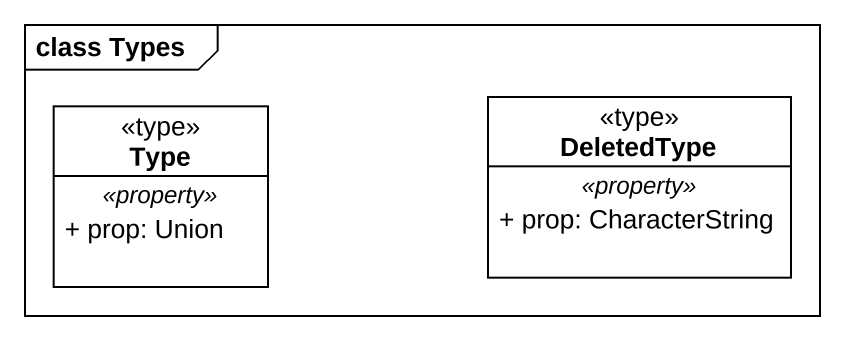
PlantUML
@startuml
mainframe class Types
hide circle
hide empty members
skinparam classAttributeIconSize 0
class Type <<type>> {
  .. <<property>> ..
  + prop: Union
}
class DeletedType <<type>> {
  .. <<property>> ..
  + prop: CharacterString
}
@enduml
